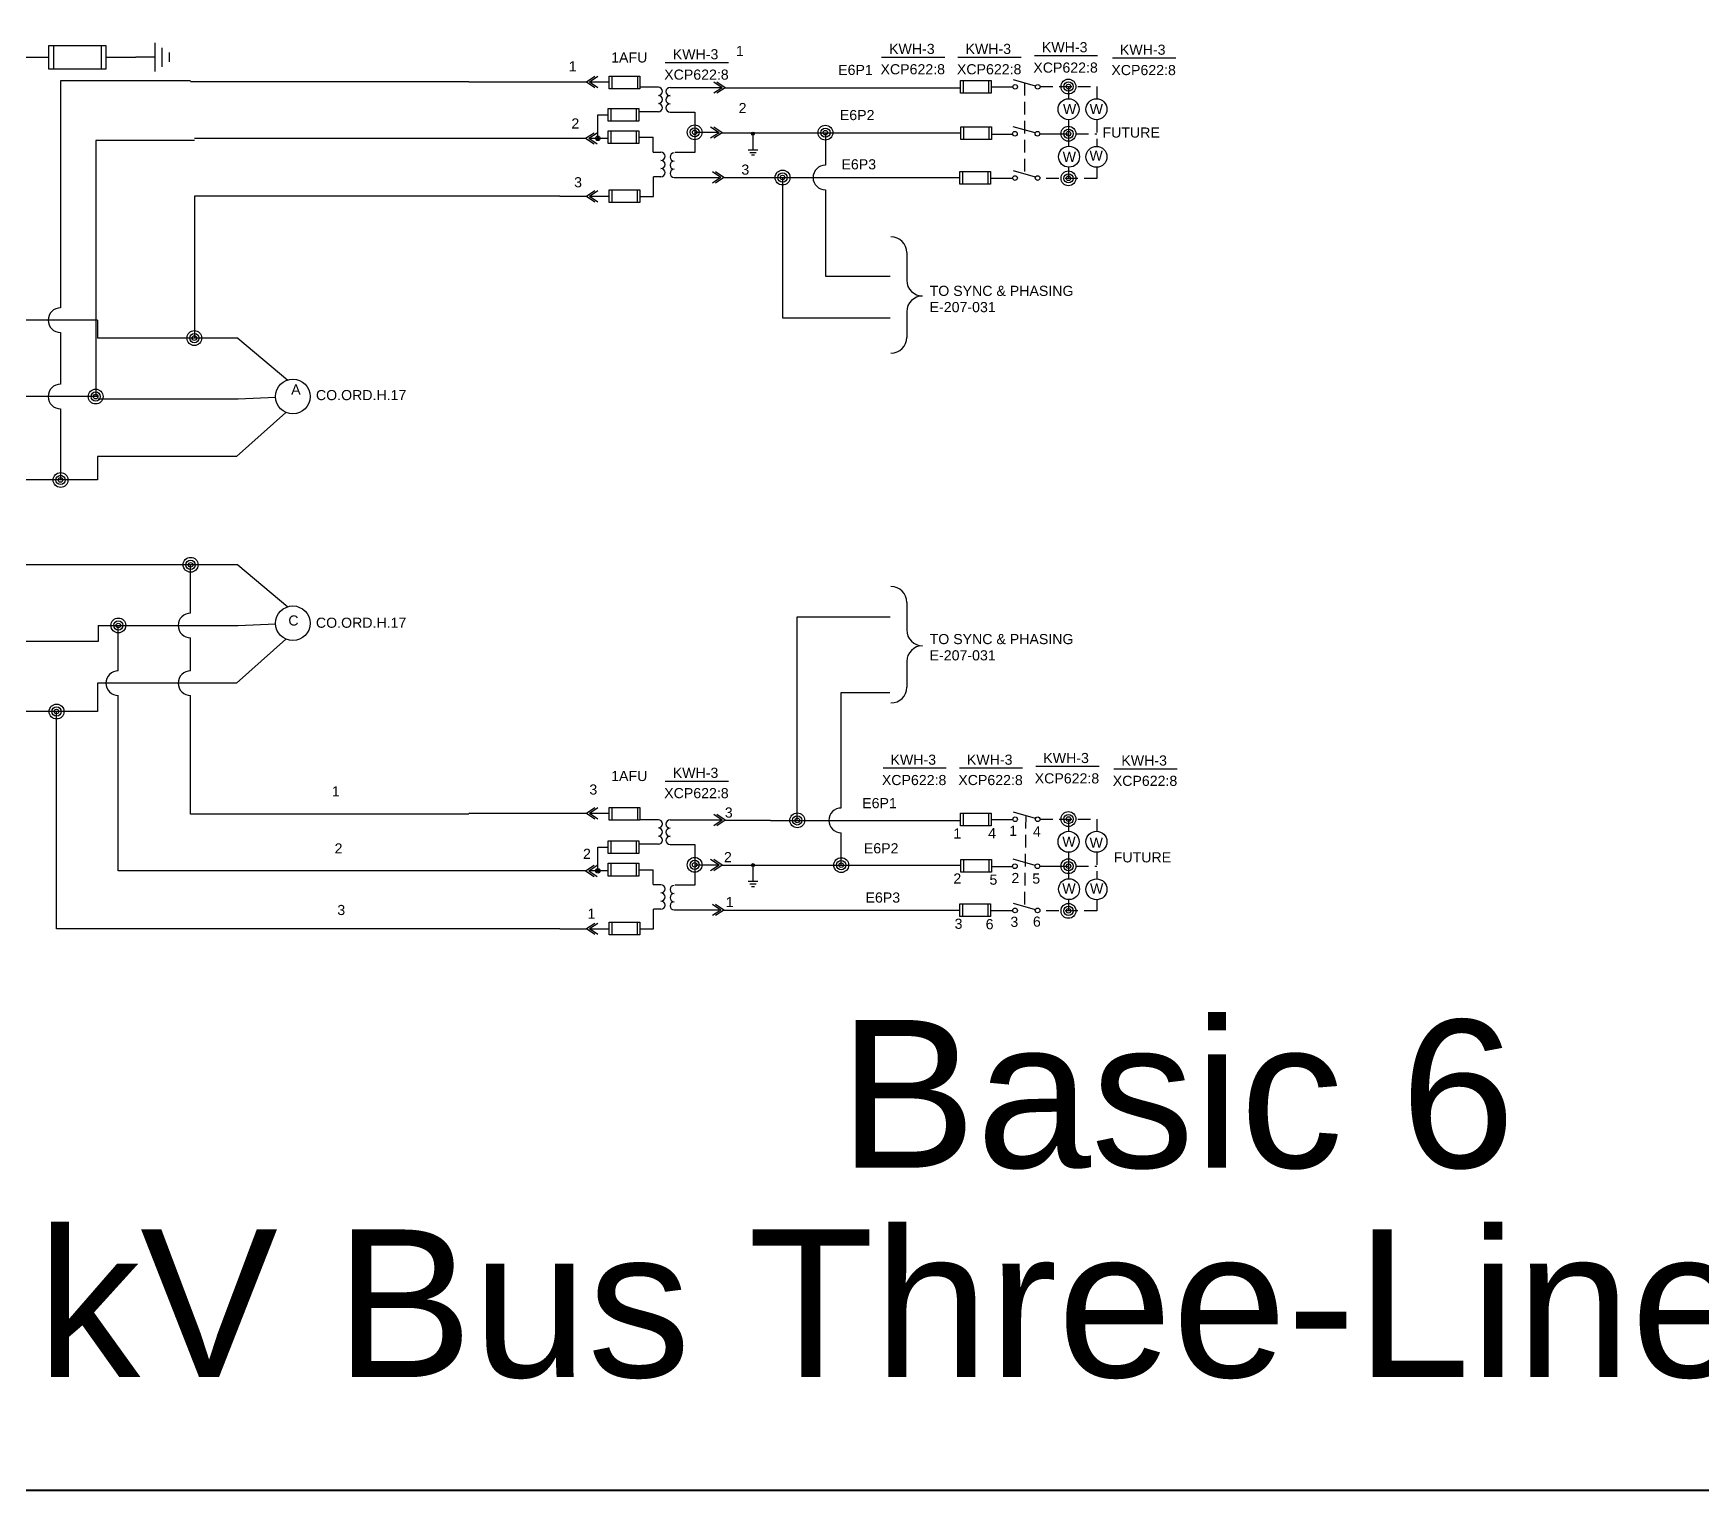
# Model space of a CAD drawing. Header units: millimetres. Extents: x 1 to 122, y 23 to 123.
# Drawn here: x 70.11 to 103.05, y 22.52 to 51.3 of the extents above; entities that cross this region are included whole.
import ezdxf
from ezdxf.enums import TextEntityAlignment as Align

# ---------------------------------------------------------------- set-up
doc = ezdxf.new("R2010")
doc.units = ezdxf.units.MM
doc.header["$MEASUREMENT"] = 0
doc.linetypes.add('HIDDEN', pattern=[0.375, 0.25, -0.125])
for name, color, linetype in [('HIDDEN', 7, 'HIDDEN'), ('SYMS', 7, 'Continuous'), ('WIRES', 7, 'Continuous')]:
    doc.layers.add(name, color=color, linetype=linetype)
doc.styles.get("Standard").update_dxf_attribs({"font": 'arial.ttf'})
doc.styles.add('WD', font='romans.shx')

# ---------------------------------------------------------------- blocks, each defined once
blk = doc.blocks.new('HT0_02')
blk.add_circle((0, 0), 0.0699)
at = {"style": 'WD', "flags": 1}
for tag, p in [('X2TERM01', (0, 0.0699)), ('X4TERM01', (-0.0699, 0)), ('X1TERM01', (0.0699, 0)), ('X8TERM01', (0, -0.0699))]:
    blk.add_attdef(tag, p, '', height=0.01, dxfattribs=at)
blk = doc.blocks.new('htfjyhf')
for q in [(187.763, 220.325), (187.763, 220.2)]:
    blk.add_line((187.857, 220.262), q)
blk = doc.blocks.new('uycuy')
at = {"xscale": 0.3609041116214939, "yscale": 0.3609041116214939, "zscale": 0.3609041116214939}
for p in [(120.0938, 140.7292), (120.1061, 140.7292)]:
    blk.add_blockref('htfjyhf', p, dxfattribs=at)
blk = doc.blocks.new('HFU0')
for p, q in [((-0.188, -0.078), (-0.188, 0.078)), ((-0.188, 0.078), (0.188, 0.078)), ((-0.156, 0.078), (-0.156, -0.078)), ((0.156, 0.078), (0.156, -0.078)), ((0.188, 0.078), (0.188, -0.078)), ((0.188, -0.078), (-0.188, -0.078))]:
    blk.add_line(p, q)
at = {"style": 'WD', "width": 0.7}
for tag, p in [('INST', (0, 0.328)), ('LOC', (0, 0.172)), ('DESC1', (0.007, -0.262)), ('DESC2', (0.007, -0.419)), ('DESC3', (0, -0.578))]:
    blk.add_attdef(tag, text='', height=0.125, dxfattribs=at).set_placement(p, align=Align.CENTER)
at = {"linetype": 'Continuous', "style": 'WD', "flags": 9}
for tag, p in [('ASSYCODE', (0.156, 0.118)), ('CAT', (0.156, 0.102)), ('MFG', (0.156, 0.083))]:
    blk.add_attdef(tag, text='', height=0.01, dxfattribs=at).set_placement(p, align=Align.CENTER)
at = {"style": 'WD', "flags": 1}
for tag, p in [('X4TERM01', (-0.188, 0)), ('X1TERM02', (0.188, 0))]:
    blk.add_attdef(tag, p, '', height=0.01, dxfattribs=at)
at = {"style": 'WD', "width": 0.7}
blk.add_attdef('RATING1', text='', height=0.0938, dxfattribs=at).set_placement((0, 0), align=Align.MIDDLE_CENTER)
at = {"linetype": 'Continuous', "style": 'WD', "width": 0.7, "flags": 8}
blk.add_attdef('TERM01', text='', height=0.1, dxfattribs=at).set_placement((-0.25, -0.016), align=Align.TOP_RIGHT)
blk.add_attdef('TERM02', text='', height=0.1, dxfattribs=at).set_placement((0.25, -0.016), align=Align.TOP_LEFT)
blk = doc.blocks.new('WDDOT')
for radius in [0.03, 0.0187, 0.00929]:
    blk.add_circle((0, 0), radius)
blk = doc.blocks.new('jcyurt')
for centre in [(192.433, 220.067), (192.433, 219.969), (192.433, 219.871)]:
    blk.add_arc(centre, 0.0492, 270, 90)
blk = doc.blocks.new('hxgrehtr')
at = {"linetype": 'Continuous'}
blk.add_line((194.187, 221.538), (194.49, 221.451), dxfattribs=at)
for centre in [(194.156, 221.548), (194.467, 221.548)]:
    blk.add_circle(centre, 0.0322)
blk = doc.blocks.new('HGND2')
for p, q in [((0.125, 0), (0, 0)), ((0.125, 0.09375), (0.125, -0.09375)), ((0.171875, 0.0625), (0.171875, -0.0625)), ((0.21875, 0.03125), (0.21875, -0.03125))]:
    blk.add_line(p, q)
at = {"style": 'WD', "width": 0.8}
for tag, p in [('INST', (0.25, 0.3125)), ('LOC', (0.25, 0.15625)), ('TAG1', (0.25, 0)), ('DESC1', (0.25, -0.15625)), ('DESC2', (0.25, -0.3125))]:
    blk.add_attdef(tag, text='', height=0.125, dxfattribs=at).set_placement(p, align=Align.MIDDLE_LEFT)
at = {"style": 'WD', "flags": 1}
for tag in ['ASSYCODE', 'CAT', 'X4TERM01', 'MFG', 'FAMILY']:
    blk.add_attdef(tag, (0, 0), '', height=0.01, dxfattribs=at)
blk = doc.blocks.new('VGND2')
for p, q in [((0.09375, 0), (-0.09375, 0)), ((-0.0625, -0.046875), (0.0625, -0.046875)), ((-0.03125, -0.09375), (0.03125, -0.09375))]:
    blk.add_line(p, q)
at = {"style": 'WD', "flags": 1}
blk.add_attdef('X2TERM01', (0, 0), '', height=0.01, dxfattribs=at)

msp = doc.modelspace()

# ---------------------------------------------------------------- linework, layer by layer
for p, q in [((86.857, 50.831), (88.106, 50.831)), ((88.366, 50.831), (89.615, 50.831)), ((89.875, 50.863), (91.124, 50.863)), ((91.416, 50.815), (92.665, 50.815)), ((82.585, 50.725), (83.834, 50.725)), ((87.353, 46.97), (87.353, 46.425)), ((87.353, 45.802), (87.353, 45.294)), ((87.353, 40.062), (87.353, 39.517)), ((87.353, 38.894), (87.353, 38.386)), ((86.885, 36.792), (88.134, 36.792)), ((88.394, 36.792), (89.643, 36.792)), ((89.902, 36.824), (91.152, 36.824)), ((91.444, 36.776), (92.693, 36.776)), ((82.585, 36.532), (83.834, 36.532))]:
    msp.add_line(p, q)
at = {"linetype": 'HIDDEN'}
for p, q in [((89.679, 50.322), (89.679, 48.52)), ((90.694, 49.318), (91.109, 49.318))]:
    msp.add_line(p, q, dxfattribs=at)
at = {"linetype": 'Continuous'}
for p, q in [((74.14, 45.282), (75.128, 44.454)), ((74.15, 44.085), (74.888, 44.114)), ((74.12, 42.944), (75.091, 43.815)), ((74.14, 40.804), (75.128, 39.975)), ((74.15, 39.606), (74.888, 39.636)), ((74.12, 38.466), (75.091, 39.337))]:
    msp.add_line(p, q, dxfattribs=at)
at = {"color": 5, "lineweight": 40}
msp.add_lwpolyline([(1.434, 123.197), (122.406, 123.197), (122.406, 22.517), (1.434, 22.517)], close=True, dxfattribs=at)
for centre, start, end in [((87.042, 46.97), 0, 90), ((87.665, 46.425), 180, 270), ((87.665, 45.802), 90, 180), ((87.042, 45.294), 270, 0), ((87.042, 40.062), 0, 90), ((87.665, 39.517), 180, 270), ((87.665, 38.894), 90, 180), ((87.042, 38.386), 270, 0)]:
    msp.add_arc(centre, 0.311, start, end)
at = {"layer": 'HIDDEN'}
msp.add_line((89.706, 35.846), (89.677, 34.053), dxfattribs=at)
at = {"layer": 'HIDDEN', "linetype": 'HIDDEN'}
msp.add_line((90.694, 34.851), (91.109, 34.851), dxfattribs=at)
at = {"layer": 'WIRES'}
for p, q in [((68.997, 50.83), (70.411, 50.83)), ((71.536, 50.83), (72.129, 50.83)), ((84.316, 49.32), (84.316, 48.994)), ((84.316, 34.872), (84.316, 34.547))]:
    msp.add_line(p, q, dxfattribs=at)
at = {"layer": 'WIRES', "linetype": 'Continuous'}
for p, q in [((73.21, 50.36), (70.642, 50.36)), ((70.642, 50.36), (70.642, 45.881)), ((78.708, 50.344), (73.21, 50.344)), ((78.708, 50.344), (81.029, 50.344)), ((81.088, 50.344), (81.464, 50.344)), ((82.448, 50.238), (82.084, 50.238)), ((82.679, 50.232), (83.687, 50.232)), ((83.769, 50.226), (84.666, 50.226)), ((84.666, 50.224), (88.393, 50.224)), ((89.019, 50.242), (89.449, 50.242)), ((89.022, 50.242), (89.022, 50.242)), ((90.548, 50.25), (90.548, 50.009)), ((82.448, 49.752), (82.06, 49.752)), ((81.253, 49.227), (81.253, 49.693)), ((81.253, 49.693), (81.456, 49.693)), ((82.679, 49.746), (83.166, 49.746)), ((83.166, 49.746), (83.166, 48.945)), ((90.548, 49.595), (90.548, 49.072)), ((73.285, 49.183), (71.336, 49.183)), ((71.336, 49.183), (71.336, 44.127)), ((79.256, 49.227), (73.285, 49.227)), ((81.016, 49.227), (79.256, 49.227)), ((81.456, 49.227), (81.076, 49.227)), ((82.06, 49.25), (82.348, 49.25)), ((82.348, 48.956), (82.348, 49.25)), ((83.166, 49.346), (83.62, 49.346)), ((83.707, 49.339), (88.411, 49.339)), ((85.748, 49.339), (85.748, 48.697)), ((89.019, 49.312), (89.449, 49.312)), ((89.981, 49.318), (90.548, 49.318)), ((82.348, 48.956), (82.5, 48.956)), ((83.166, 48.945), (82.778, 48.945)), ((82.5, 48.468), (82.35, 48.468)), ((82.35, 48.08), (82.35, 48.468)), ((82.76, 48.454), (83.646, 48.454)), ((83.744, 48.453), (88.402, 48.453)), ((84.901, 48.453), (84.901, 45.682)), ((89.019, 48.441), (89.449, 48.441)), ((90.548, 48.658), (90.548, 48.437)), ((85.748, 48.208), (85.748, 46.507)), ((80.505, 48.085), (73.285, 48.085)), ((73.285, 48.085), (73.285, 45.282)), ((80.505, 48.085), (81.026, 48.085)), ((81.088, 48.086), (81.476, 48.086)), ((82.08, 48.087), (82.08, 48.087)), ((82.087, 48.08), (82.35, 48.08)), ((85.748, 46.507), (87.026, 46.507)), ((71.372, 45.636), (66.804, 45.636)), ((71.372, 45.636), (71.372, 45.282)), ((84.901, 45.682), (87.026, 45.682)), ((70.642, 45.392), (70.642, 44.372)), ((74.14, 45.282), (71.372, 45.282)), ((71.383, 44.127), (69.093, 44.127)), ((70.642, 43.883), (70.642, 42.48)), ((71.383, 44.085), (74.15, 44.085)), ((74.12, 42.944), (71.369, 42.944)), ((71.369, 42.944), (71.369, 42.48)), ((71.369, 42.48), (66.804, 42.48)), ((71.372, 40.801), (69.088, 40.801)), ((74.14, 40.804), (71.372, 40.804)), ((73.21, 39.851), (73.21, 40.804)), ((71.383, 39.606), (74.15, 39.606)), ((71.383, 39.606), (71.383, 39.291)), ((71.783, 38.71), (71.783, 39.606)), ((85.191, 35.756), (85.191, 39.775)), ((85.191, 39.775), (87.026, 39.775)), ((71.383, 39.291), (66.804, 39.291)), ((73.21, 38.71), (73.21, 39.362)), ((74.12, 38.466), (71.369, 38.466)), ((71.369, 38.466), (71.369, 37.906)), ((71.783, 34.759), (71.783, 38.221)), ((73.21, 35.876), (73.21, 38.221)), ((86.059, 36.001), (86.059, 38.282)), ((86.059, 38.282), (87.019, 38.282)), ((71.369, 37.906), (66.804, 37.906)), ((70.563, 33.617), (70.563, 37.906)), ((78.708, 35.876), (73.21, 35.876)), ((78.708, 35.9), (81.029, 35.9)), ((81.088, 35.9), (81.464, 35.9)), ((82.448, 35.77), (82.084, 35.77)), ((82.679, 35.764), (83.687, 35.764)), ((83.769, 35.758), (84.666, 35.758)), ((84.666, 35.756), (88.393, 35.756)), ((89.019, 35.774), (89.449, 35.774)), ((89.022, 35.774), (89.022, 35.774)), ((90.548, 35.782), (90.548, 35.541)), ((82.448, 35.284), (82.06, 35.284)), ((82.679, 35.278), (83.166, 35.278)), ((83.166, 35.278), (83.166, 34.478)), ((86.059, 34.872), (86.059, 35.512)), ((81.253, 34.759), (81.253, 35.225)), ((81.253, 35.225), (81.456, 35.225)), ((90.548, 35.127), (90.548, 34.604)), ((79.256, 34.759), (71.783, 34.759)), ((81.016, 34.759), (79.256, 34.759)), ((81.456, 34.759), (81.076, 34.759)), ((82.06, 34.782), (82.348, 34.782)), ((82.348, 34.488), (82.348, 34.782)), ((83.166, 34.878), (83.62, 34.878)), ((83.707, 34.872), (88.411, 34.872)), ((89.019, 34.845), (89.449, 34.845)), ((89.981, 34.851), (90.548, 34.851)), ((82.348, 34.488), (82.5, 34.488)), ((83.166, 34.478), (82.778, 34.478)), ((82.5, 34.001), (82.35, 34.001)), ((82.35, 33.612), (82.35, 34.001)), ((82.76, 33.986), (83.646, 33.986)), ((83.744, 33.985), (88.402, 33.985)), ((89.019, 33.973), (89.449, 33.973)), ((90.548, 34.19), (90.548, 33.969)), ((80.505, 33.617), (70.563, 33.617)), ((80.505, 33.616), (81.026, 33.616)), ((81.088, 33.617), (81.476, 33.617)), ((82.08, 33.619), (82.08, 33.619)), ((82.087, 33.612), (82.35, 33.612))]:
    msp.add_line(p, q, dxfattribs=at)
at = {"layer": 'WIRES', "linetype": 'HIDDEN'}
for p, q in [((89.986, 50.25), (91.109, 50.25)), ((91.109, 50.25), (91.109, 50.009)), ((91.109, 49.595), (91.109, 49.069)), ((91.109, 49.595), (91.109, 49.589)), ((91.109, 48.437), (89.988, 48.437)), ((91.109, 48.655), (91.109, 48.437)), ((89.986, 35.782), (91.109, 35.782)), ((91.109, 35.782), (91.109, 35.541)), ((91.109, 35.127), (91.109, 34.601)), ((91.109, 35.127), (91.109, 35.121)), ((91.109, 33.969), (89.988, 33.969)), ((91.109, 34.187), (91.109, 33.969))]:
    msp.add_line(p, q, dxfattribs=at)
at = {"layer": 'WIRES', "linetype": 'Continuous'}
for centre in [(85.748, 48.453), (70.642, 45.636), (70.642, 44.127), (73.21, 39.606), (71.783, 38.466), (73.21, 38.466), (86.059, 35.756)]:
    msp.add_arc(centre, 0.244, 90, 270, dxfattribs=at)

# ---------------------------------------------------------------- block references
at = {"rotation": 180}
for name, p, xscale, yscale, zscale in [('uycuy', (999.669, 1126.986), 4.888874362020808, 4.888874362020808, 4.888874362020808), ('jcyurt', (399.283, 411.898), 1.645269508387359, 1.645269508387359, 1.645269508387359), ('uycuy', (999.654, 1125.869), 4.888874362020808, 4.888874362020808, 4.888874362020808), ('jcyurt', (399.365, 410.605), 1.645269508387359, 1.645269508387359, 1.645269508387359), ('uycuy', (999.669, 1124.727), 4.888874362020808, 4.888874362020808, 4.888874362020808), ('uycuy', (999.669, 1112.541), 4.888874362020808, 4.888874362020808, 4.888874362020808), ('jcyurt', (399.283, 397.43), 1.645269508387359, 1.645269508387359, 1.645269508387359), ('uycuy', (999.654, 1111.402), 4.888874362020808, 4.888874362020808, 4.888874362020808), ('jcyurt', (399.365, 396.137), 1.645269508387359, 1.645269508387359, 1.645269508387359), ('uycuy', (999.669, 1110.259), 4.888874362020808, 4.888874362020808, 4.888874362020808)]:
    msp.add_blockref(name, p, dxfattribs=dict(at, xscale=xscale, yscale=yscale, zscale=zscale))
for name, p, xscale, yscale, zscale in [('jcyurt', (-234.156, -311.914), 1.645269508387359, 1.645269508387359, 1.645269508387359), ('uycuy', (-834.871, -1026.415), 4.888874362020808, 4.888874362020808, 4.888874362020808), ('uycuy', (-834.934, -1027.302), 4.888874362020808, 4.888874362020808, 4.888874362020808), ('jcyurt', (-234.104, -313.197), 1.645269508387359, 1.645269508387359, 1.645269508387359), ('uycuy', (-834.897, -1028.188), 4.888874362020808, 4.888874362020808, 4.888874362020808), ('jcyurt', (-234.156, -326.381), 1.645269508387359, 1.645269508387359, 1.645269508387359), ('uycuy', (-834.871, -1040.883), 4.888874362020808, 4.888874362020808, 4.888874362020808), ('uycuy', (-834.934, -1041.77), 4.888874362020808, 4.888874362020808, 4.888874362020808), ('jcyurt', (-234.104, -327.665), 1.645269508387359, 1.645269508387359, 1.645269508387359), ('uycuy', (-834.897, -1042.656), 4.888874362020808, 4.888874362020808, 4.888874362020808)]:
    msp.add_blockref(name, p, dxfattribs=dict(xscale=xscale, yscale=yscale, zscale=zscale))
at = {"linetype": 'Continuous', "xscale": 1.431564495131724, "yscale": 1.431564495131724, "zscale": 1.431564495131724, "rotation": 180}
for p in [(367.887, 367.405), (367.887, 367.405), (367.882, 366.479), (367.885, 365.604), (367.887, 352.938), (367.887, 352.937), (367.882, 352.011), (367.885, 351.137)]:
    msp.add_blockref('hxgrehtr', p, dxfattribs=at)
at = {"layer": 'SYMS', "xscale": 3, "yscale": 3, "zscale": 3}
for name, p in [('HGND2', (72.129, 50.83)), ('HFU0', (70.973, 50.83))]:
    msp.add_blockref(name, p, dxfattribs=at)
at = {"layer": 'SYMS', "linetype": 'Continuous'}
for name, p, xscale, yscale, zscale in [('HFU0', (81.782, 50.331), 1.610319462460774, 1.610319462460774, 1.610319462460774), ('HFU0', (88.72, 50.242), 1.610319462460774, 1.610319462460774, 1.610319462460774), ('WDDOT', (90.548, 50.25), 4.888874362020808, 4.888874362020808, 4.888874362020808), ('HFU0', (81.758, 49.693), 1.610319462460774, 1.610319462460774, 1.610319462460774), ('HT0_02', (90.55, 49.802), 2.962189640538046, 2.962189640538046, 2.962189640538046), ('WDDOT', (83.166, 49.346), 4.888874362020808, 4.888874362020808, 4.888874362020808), ('WDDOT', (85.748, 49.339), 4.888874362020808, 4.888874362020808, 4.888874362020808), ('HFU0', (88.727, 49.327), 1.610319462460774, 1.610319462460774, 1.610319462460774), ('WDDOT', (90.548, 49.318), 4.888874362020808, 4.888874362020808, 4.888874362020808), ('WDDOT', (81.253, 49.227), 1.514707504439478, 1.514707504439478, 1.514707504439478), ('HFU0', (81.758, 49.25), 1.610319462460774, 1.610319462460774, 1.610319462460774), ('HT0_02', (90.559, 48.865), 2.962189640538046, 2.962189640538046, 2.962189640538046), ('WDDOT', (84.901, 48.453), 4.888874362020808, 4.888874362020808, 4.888874362020808), ('HFU0', (88.705, 48.449), 1.610319462460774, 1.610319462460774, 1.610319462460774), ('WDDOT', (90.548, 48.437), 4.888874362020808, 4.888874362020808, 4.888874362020808), ('HFU0', (81.778, 48.087), 1.610319462460774, 1.610319462460774, 1.610319462460774), ('WDDOT', (73.285, 45.282), 4.888874362020808, 4.888874362020808, 4.888874362020808), ('WDDOT', (71.336, 44.127), 4.888874362020808, 4.888874362020808, 4.888874362020808), ('WDDOT', (70.642, 42.48), 4.888874362020808, 4.888874362020808, 4.888874362020808), ('WDDOT', (73.21, 40.804), 4.888874362020808, 4.888874362020808, 4.888874362020808), ('WDDOT', (71.783, 39.606), 4.888874362020808, 4.888874362020808, 4.888874362020808), ('WDDOT', (70.563, 37.906), 4.888874362020808, 4.888874362020808, 4.888874362020808), ('HFU0', (81.782, 35.886), 1.610319462460774, 1.610319462460774, 1.610319462460774), ('WDDOT', (90.548, 35.782), 4.888874362020808, 4.888874362020808, 4.888874362020808), ('WDDOT', (85.191, 35.756), 4.888874362020808, 4.888874362020808, 4.888874362020808), ('HFU0', (88.72, 35.774), 1.610319462460774, 1.610319462460774, 1.610319462460774), ('HFU0', (81.758, 35.225), 1.610319462460774, 1.610319462460774, 1.610319462460774), ('HT0_02', (90.55, 35.334), 2.962189640538046, 2.962189640538046, 2.962189640538046), ('WDDOT', (83.166, 34.878), 4.888874362020808, 4.888874362020808, 4.888874362020808), ('WDDOT', (86.059, 34.872), 4.888874362020808, 4.888874362020808, 4.888874362020808), ('HFU0', (88.727, 34.859), 1.610319462460774, 1.610319462460774, 1.610319462460774), ('WDDOT', (90.548, 34.851), 4.888874362020808, 4.888874362020808, 4.888874362020808), ('WDDOT', (81.253, 34.759), 1.514707504439478, 1.514707504439478, 1.514707504439478), ('HFU0', (81.758, 34.782), 1.610319462460774, 1.610319462460774, 1.610319462460774), ('HT0_02', (90.559, 34.397), 2.962189640538046, 2.962189640538046, 2.962189640538046), ('HFU0', (88.705, 33.981), 1.610319462460774, 1.610319462460774, 1.610319462460774), ('WDDOT', (90.548, 33.969), 4.888874362020808, 4.888874362020808, 4.888874362020808), ('HFU0', (81.778, 33.619), 1.610319462460774, 1.610319462460774, 1.610319462460774)]:
    msp.add_blockref(name, p, dxfattribs=dict(at, xscale=xscale, yscale=yscale, zscale=zscale))
at = {"layer": 'SYMS', "linetype": 'HIDDEN', "xscale": 2.962189640538046, "yscale": 2.962189640538046, "zscale": 2.962189640538046}
for p in [(91.101, 49.802), (91.101, 48.862), (91.101, 35.334), (91.101, 34.394)]:
    msp.add_blockref('HT0_02', p, dxfattribs=at)
at = {"layer": 'SYMS'}
for name, p in [('WDDOT', (84.316, 49.32)), ('VGND2', (84.316, 48.994)), ('WDDOT', (84.316, 34.872)), ('VGND2', (84.316, 34.547))]:
    msp.add_blockref(name, p, dxfattribs=at)
at = {"layer": 'SYMS', "xscale": 4.888874362020808, "yscale": 4.888874362020808, "zscale": 4.888874362020808, "rotation": 180}
for p in [(75.23, 44.127), (75.23, 39.649)]:
    msp.add_blockref('HT0_02', p, dxfattribs=at)

# ---------------------------------------------------------------- texts
for s, p in [('KWH-3', (87.005, 50.894)), ('KWH-3', (88.514, 50.894)), ('KWH-3', (90.023, 50.927)), ('KWH-3', (91.564, 50.878)), ('1', (80.678, 50.548)), ('1AFU', (81.516, 50.725)), ('KWH-3', (82.733, 50.788)), ('1', (83.981, 50.853)), ('XCP622:8', (82.564, 50.386)), ('E6P1', (86, 50.479)), ('XCP622:8', (86.836, 50.492)), ('XCP622:8', (88.345, 50.492)), ('XCP622:8', (89.854, 50.525)), ('XCP622:8', (91.395, 50.476)), ('2', (84.034, 49.726)), ('E6P2', (86.033, 49.587)), ('W', (90.439, 49.708)), ('2', (80.731, 49.421)), ('FUTURE', (91.219, 49.242)), ('E6P3', (86.065, 48.614)), ('W', (90.433, 48.763)), ('3', (80.785, 48.26)), ('3', (84.088, 48.51)), ('TO SYNC & PHASING', (87.806, 46.115)), ('E-207-031', (87.806, 45.794)), ('A', (75.197, 44.167)), ('CO.ORD.H.17', (75.686, 44.056)), ('C', (75.141, 39.604)), ('CO.ORD.H.17', (75.686, 39.56)), ('TO SYNC & PHASING', (87.806, 39.237)), ('E-207-031', (87.806, 38.916)), ('KWH-3', (87.033, 36.855)), ('KWH-3', (88.542, 36.855)), ('KWH-3', (90.051, 36.888)), ('KWH-3', (91.592, 36.839)), ('1AFU', (81.516, 36.533)), ('KWH-3', (82.733, 36.596)), ('XCP622:8', (86.863, 36.453)), ('XCP622:8', (88.372, 36.453)), ('XCP622:8', (89.881, 36.486)), ('XCP622:8', (91.423, 36.437)), ('1', (76, 36.229)), ('3', (81.086, 36.265)), ('XCP622:8', (82.564, 36.194)), ('3', (83.761, 35.811)), ('E6P1', (86.475, 35.997)), ('1', (88.274, 35.398)), ('4', (88.962, 35.404)), ('1', (89.378, 35.45)), ('4', (89.846, 35.436)), ('2', (76.054, 35.102)), ('E6P2', (86.507, 35.105)), ('W', (90.426, 35.236)), ('W', (90.965, 35.216)), ('2', (80.96, 34.995)), ('2', (83.744, 34.93)), ('FUTURE', (91.442, 34.926)), ('2', (88.275, 34.508)), ('5', (88.988, 34.485)), ('2', (89.421, 34.518)), ('5', (89.833, 34.507)), ('E6P3', (86.54, 34.132)), ('W', (90.426, 34.311)), ('W', (90.973, 34.311)), ('3', (76.108, 33.886)), ('1', (81.05, 33.815)), ('1', (83.779, 34.042)), ('3', (88.299, 33.614)), ('6', (88.913, 33.606)), ('3', (89.401, 33.652)), ('6', (89.846, 33.657))]:
    msp.add_text(s, height=0.2).set_placement(p)
at = {"linetype": 'HIDDEN'}
for p in [(90.966, 49.708), (90.963, 48.787)]:
    msp.add_text('W', height=0.2, dxfattribs=at).set_placement(p)
at = {"lineweight": 100}
for s, height, p in [('Basic 6', 2.9168, (86.01, 28.896)), ('7.2 kV Bus Three-Line Diagram', 2.91684, (63.383, 24.759))]:
    msp.add_text(s, height=height, dxfattribs=at).set_placement(p)

doc.saveas('drawing.dxf')
